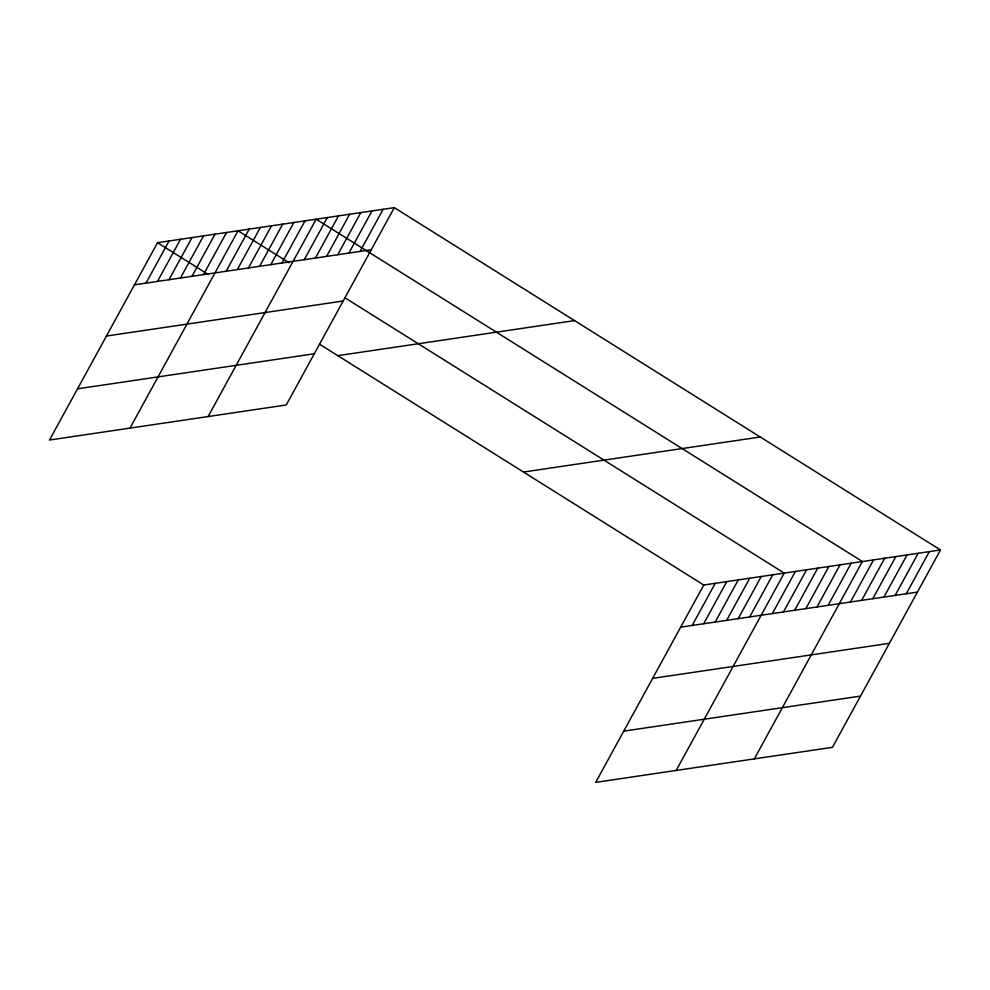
<?xml version="1.0" encoding="UTF-8"?>
<svg xmlns="http://www.w3.org/2000/svg" width="990" height="990" viewBox="0 0 990 990"><rect width="100%" height="100%" fill="white"/><g stroke="black" fill="none" stroke-linecap="round" stroke-linejoin="round"><path stroke-width="1.49" d="M394.292 207.64L157.546 242.686L49.5 440.03L286.246 404.984L394.292 207.64L940.5 549.97L832.454 747.314L595.708 782.36L703.754 585.016L940.5 549.97M145.976 283.128L169.042 240.991M157.472 281.42L180.539 239.283M168.968 279.724L192.035 237.575M180.465 278.017L203.544 235.88M191.961 276.321L215.04 234.172M203.47 274.614L226.537 232.477M129.999 428.113L238.033 230.769L288.981 262.697M226.128 271.26L249.195 229.123M237.291 269.614L260.358 227.465M248.453 267.956L271.52 225.819M259.615 266.31L282.682 224.161M270.765 264.652L293.844 222.515M281.927 262.994L305.007 220.857M208.123 416.555L316.169 219.211L862.377 561.528L754.33 758.872M304.252 259.689L327.331 217.553M315.414 258.043L338.481 215.894M326.576 256.385L349.643 214.248M337.739 254.739L360.805 212.59M348.901 253.081L371.968 210.944M360.063 251.435L383.13 209.286M692.183 625.457L715.25 583.308M703.68 623.75L726.747 581.613M715.176 622.054L738.255 579.905M726.672 620.346L749.752 578.21M738.181 618.651L761.248 576.502M749.678 616.943L772.745 574.806M676.207 770.443L784.241 573.099L345.139 297.903M772.336 613.59L795.403 571.44M783.498 611.931L806.565 569.794M794.661 610.286L817.728 568.136M805.823 608.627L828.89 566.49M816.985 606.981L840.052 564.832M828.135 605.323L851.214 563.186M850.46 602.019L873.539 559.882M861.622 600.373L884.701 558.224M872.784 598.715L895.851 556.578M883.946 597.069L907.013 554.92M895.109 595.411L918.176 553.274M906.271 593.765L929.338 551.616M134.467 284.835L371.213 249.777M106.425 336.043L343.183 300.997M77.542 388.822L314.288 353.764M337.788 355.657L574.534 320.611M523.5 472.044L760.246 436.998M680.687 627.153L917.433 592.107M652.645 678.373L889.391 643.327M623.75 731.14L860.496 696.094M157.546 242.686L208.482 274.614M319.51 344.198L703.754 585.016"/></g></svg>
